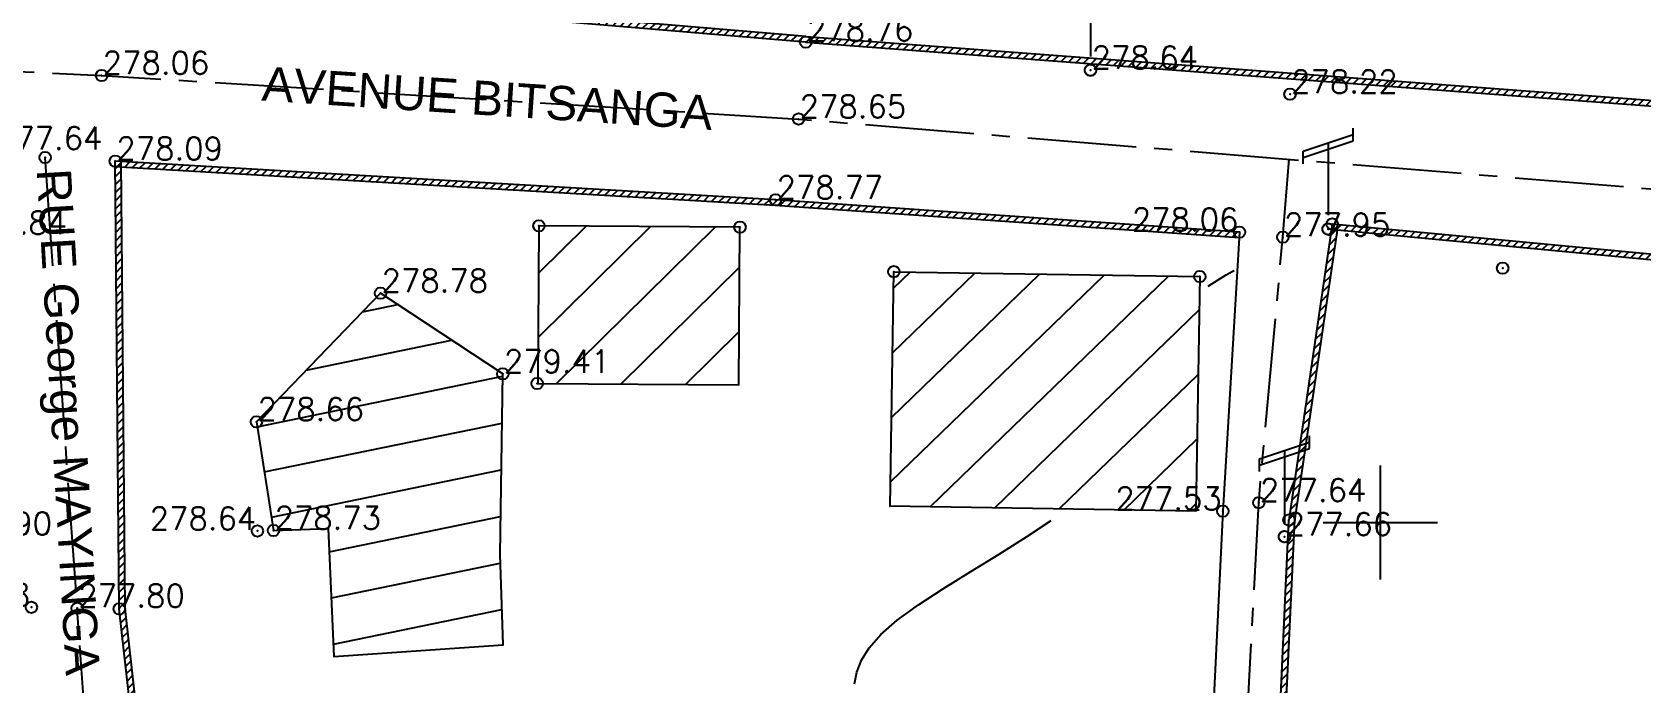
# Model space of a CAD drawing. Header units: millimetres. Extents: x 524954 to 526204, y 9523489 to 9524010.
# Drawn here: x 525640.9 to 525711.5, y 9523692.9 to 9523721.5 of the extents above; entities that cross this region are included whole.
import ezdxf
from ezdxf.enums import TextEntityAlignment as Align

# ---------------------------------------------------------------- set-up
doc = ezdxf.new("R2010")
doc.units = ezdxf.units.MM
doc.header["$PDMODE"] = 32
doc.header["$PDSIZE"] = 0.5
doc.linetypes.add('AXES2', pattern=[28.575, 19.05, -3.175, 3.175, -3.175])
doc.linetypes.add('CACHE2', pattern=[4.7625, 3.175, -1.5875])
for name, color, linetype in [('Axe_Piste', 3, 'AXES2'), ('Bati', 6, 'Continuous'), ('Bati_H', 1, 'Continuous'), ('Carroyage', 7, 'Continuous'), ('Cloture', 7, 'Continuous'), ('CN_02_00', 4, 'Continuous'), ('Murs', 1, 'Continuous'), ('Réseau_Electrique', 1, 'CACHE2'), ('TopoAlt', 3, 'Continuous'), ('TOPOJIS', 7, 'Continuous'), ('Toponomie', 7, 'CACHE2')]:
    doc.layers.add(name, color=color, linetype=linetype)
doc.styles.add('Simplex 1.0', font='Simplex.shx', dxfattribs={"width": 0.99, "height": 1})
doc.styles.get("Standard").update_dxf_attribs({"font": 'arial.ttf'})
pattern_1 = [(45, (0, 0), (-0.1767766952966, 0.1767766952966), [])]

# ---------------------------------------------------------------- blocks, each defined once
blk = doc.blocks.new('TCPOINT M')
at = {"color": 0}
blk.add_point((0, 0), dxfattribs=at)
at = {"layer": 'TopoAlt', "style": 'Simplex 1.0', "width": 0.99}
blk.add_attdef('ALT', (0.15, 0.15), '', height=1, dxfattribs=at)
blk = doc.blocks.new('e004')
at = {"color": 0}
blk.add_line((0, 3.777478), (0, 0.25), dxfattribs=at)
for points in [[(-1.096503, 3.137365), (-1.096503, 3.412949), (1.096503, 4.142007), (1.096503, 4.417591)], [(-1.096503, 2.861781), (-1.096503, 3.137365), (1.096503, 3.866423), (1.096503, 4.142007)]]:
    blk.add_lwpolyline(points, dxfattribs=at)
blk.add_circle((0, 0), 0.25, dxfattribs=at)

msp = doc.modelspace()

# ---------------------------------------------------------------- hatches: boundary and pattern name
at = {"layer": 'Bati_H'}
h = msp.add_hatch(dxfattribs=at)
h.set_pattern_fill('_U', color=256, scale=2, angle=224.59325, style=0, pattern_type=0)
h.set_pattern_definition([(224.59325116, (0, 0), (1.4041383579, -1.42421749457), [])])
h.paths.add_polyline_path([(525671.928, 9523712.937), (525663.114, 9523712.999), (525663.065, 9523706.093), (525671.879, 9523706.03)])
h = msp.add_hatch(dxfattribs=at)
h.set_pattern_fill('_U', color=256, scale=2, angle=44.08176, style=0, pattern_type=0)
h.set_pattern_definition([(44.081760297, (0, 0), (-1.39136830188, 1.4366956005), [])])
h.paths.add_polyline_path([(525678.674, 9523710.988), (525692.084, 9523710.773), (525691.919, 9523700.493), (525678.499, 9523700.708), (525678.509, 9523700.708)])
h = msp.add_hatch(dxfattribs=at)
h.set_pattern_fill('_U', color=256, scale=2, angle=191.60359, style=0, pattern_type=0)
h.set_pattern_definition([(191.60358716, (0, 0), (0.4022784995, -1.9591253173), [])])
h.paths.add_polyline_path([(525661.529, 9523706.509), (525656.167, 9523710.044), (525650.728, 9523704.41), (525651.477, 9523699.649), (525653.879, 9523699.731), (525654.128, 9523694.123), (525661.548, 9523694.636), (525661.408, 9523698.598)])
at = {"layer": 'Murs'}
h = msp.add_hatch(dxfattribs=at)
h.set_pattern_fill('_U', color=256, scale=0.25, angle=45, style=0, pattern_type=0)
h.set_pattern_definition(pattern_1)
h.paths.add_polyline_path([(525674.812, 9523721.044), (525647.202, 9523723.388), (525647.224, 9523723.637), (525674.833, 9523721.293)])
h = msp.add_hatch(dxfattribs=at)
h.set_pattern_fill('_U', color=256, scale=0.25, angle=45, style=0, pattern_type=0)
h.set_pattern_definition(pattern_1)
h.paths.add_polyline_path([(525674.812, 9523721.044), (525735.377, 9523716.48), (525735.396, 9523716.729), (525674.831, 9523721.294)])
h = msp.add_hatch(dxfattribs=at)
h.set_pattern_fill('_U', color=256, scale=0.25, angle=45, style=0, pattern_type=0)
h.set_pattern_definition(pattern_1)
h.paths.add_polyline_path([(525693.823, 9523712.723), (525673.489, 9523714.134), (525644.544, 9523715.832), (525644.53, 9523715.582), (525673.473, 9523713.885), (525693.805, 9523712.473)])
h = msp.add_hatch(dxfattribs=at)
h.set_pattern_fill('_U', color=256, scale=0.25, angle=45, style=0, pattern_type=0)
h.set_pattern_definition(pattern_1)
h.paths.add_polyline_path([(525646.933, 9523676.536), (525644.719, 9523696.214), (525644.544, 9523715.832), (525644.794, 9523715.834), (525644.969, 9523696.229), (525647.182, 9523676.564)])
h = msp.add_hatch(dxfattribs=at)
h.set_pattern_fill('_U', color=256, scale=0.25, angle=45, style=0, pattern_type=0)
h.set_pattern_definition(pattern_1)
h.paths.add_polyline_path([(525714.466, 9523711.51), (525697.889, 9523713.077), (525695.995, 9523700.106), (525696.243, 9523700.07), (525698.102, 9523712.806), (525714.443, 9523711.261)])
h = msp.add_hatch(dxfattribs=at)
h.set_pattern_fill('_U', color=256, scale=0.25, angle=45, style=0, pattern_type=0)
h.set_pattern_definition(pattern_1)
h.paths.add_polyline_path([(525693.838, 9523662.594), (525695.509, 9523689.552), (525695.995, 9523700.106), (525696.245, 9523700.094), (525695.759, 9523689.538), (525694.087, 9523662.579)])

# ---------------------------------------------------------------- linework, layer by layer
at = {"layer": 'Axe_Piste', "ltscale": 0.25, "flags": 128}
for points in [[(525613.228, 9523720.669), (525626.827, 9523720.401), (525643.945, 9523719.587), (525674.498, 9523717.677), (525731.479, 9523713.01), (525740.572, 9523711.637), (525777.063, 9523706.435), (525784.098, 9523706.94), (525827.588, 9523700.163)], [(525645.441, 9523654.208), (525644.277, 9523676.225), (525642.874, 9523696.239), (525641.465, 9523715.991)], [(525647.329, 9523649.732), (525666.328, 9523656.133), (525679.868, 9523660.875), (525691.967, 9523666.199), (525693.573, 9523680.323), (525694.668, 9523700.865), (525695.725, 9523712.501), (525696.005, 9523715.915)]]:
    msp.add_lwpolyline(points, dxfattribs=at)
at = {"layer": 'Bati'}
msp.add_line((525692.061, 9523700.533), (525691.968, 9523700.534), dxfattribs=at)
at = {"layer": 'Bati', "flags": 128}
for points in [[(525671.928, 9523712.937), (525663.114, 9523712.999), (525663.065, 9523706.093), (525671.879, 9523706.03)], [(525678.674, 9523710.988), (525692.084, 9523710.773), (525691.919, 9523700.493), (525678.499, 9523700.708), (525678.509, 9523700.708)], [(525661.529, 9523706.509), (525656.167, 9523710.044), (525650.728, 9523704.41), (525651.477, 9523699.649), (525653.879, 9523699.731), (525654.128, 9523694.123), (525661.548, 9523694.636), (525661.408, 9523698.598)]]:
    msp.add_lwpolyline(points, close=True, dxfattribs=at)
at = {"layer": 'Carroyage'}
for p, q in [((525700, 9523697.5), (525700, 9523702.5)), ((525697.5, 9523700), (525702.5, 9523700))]:
    msp.add_line(p, q, dxfattribs=at)
at = {"layer": 'Cloture', "flags": 128}
for points in [[(525674.812, 9523721.044), (525647.202, 9523723.388)], [(525674.833, 9523721.293), (525647.224, 9523723.637)], [(525674.812, 9523721.044), (525674.812, 9523721.044), (525735.377, 9523716.48)], [(525674.831, 9523721.294), (525735.396, 9523716.729)], [(525693.805, 9523712.473), (525673.473, 9523713.885), (525644.53, 9523715.582)], [(525646.933, 9523676.536), (525644.719, 9523696.214), (525644.544, 9523715.832)], [(525693.823, 9523712.723), (525673.489, 9523714.134), (525644.544, 9523715.832)], [(525647.182, 9523676.564), (525644.969, 9523696.229), (525644.794, 9523715.834)], [(525693.823, 9523712.723), (525693.097, 9523700.496), (525692.137, 9523680.583)], [(525714.466, 9523711.51), (525697.889, 9523713.077), (525695.995, 9523700.106)], [(525714.443, 9523711.261), (525698.102, 9523712.806), (525696.243, 9523700.07)], [(525693.838, 9523662.594), (525695.509, 9523689.552), (525695.995, 9523700.106)], [(525694.087, 9523662.579), (525695.759, 9523689.538), (525696.245, 9523700.094)]]:
    msp.add_lwpolyline(points, dxfattribs=at)
at = {"layer": 'CN_02_00', "elevation": 278, "flags": 128}
for points in [[(525692.446, 9523710.353), (525692.887, 9523710.632), (525693.24, 9523710.845), (525693.503, 9523710.995), (525693.594, 9523711.045)], [(525676.949, 9523692.925), (525677.044, 9523693.437), (525677.248, 9523693.963), (525677.59, 9523694.512), (525678.104, 9523695.094), (525678.819, 9523695.72), (525679.751, 9523696.396), (525680.851, 9523697.112), (525682.052, 9523697.856), (525683.288, 9523698.614), (525684.494, 9523699.372), (525685.563, 9523700.09)]]:
    msp.add_lwpolyline(points, dxfattribs=at)

# ---------------------------------------------------------------- block references
at = {"layer": 'Réseau_Electrique'}
for p in [(525687.293, 9523719.82), (525697.71, 9523712.856), (525695.797, 9523699.376)]:
    msp.add_blockref('e004', p, dxfattribs=at)
at = {"layer": 'TOPOJIS'}
ref = msp.add_blockref('TCPOINT M', (525674.812, 9523721.044, 278.76), dxfattribs=at)
ref.add_attrib('ALT', '278.76', (525674.862, 9523721.094, 278.76), dxfattribs={"layer": 'TopoAlt', "height": 1, "style": 'Simplex 1.0', "width": 0.99})
ref = msp.add_blockref('TCPOINT M', (525643.945, 9523719.587, 278.06), dxfattribs=at)
ref.add_attrib('ALT', '278.06', (525643.995, 9523719.637, 278.06), dxfattribs={"layer": 'TopoAlt', "height": 1, "style": 'Simplex 1.0', "width": 0.99})
ref = msp.add_blockref('TCPOINT M', (525687.293, 9523719.82, 278.64), dxfattribs=at)
ref.add_attrib('ALT', '278.64', (525687.343, 9523719.87, 278.64), dxfattribs={"layer": 'TopoAlt', "height": 1, "style": 'Simplex 1.0', "width": 0.99})
ref = msp.add_blockref('TCPOINT M', (525696.041, 9523718.766, 278.22), dxfattribs=at)
ref.add_attrib('ALT', '278.22', (525696.091, 9523718.816, 278.22), dxfattribs={"layer": 'TopoAlt', "height": 1, "style": 'Simplex 1.0', "width": 0.99})
ref = msp.add_blockref('TCPOINT M', (525674.498, 9523717.677, 278.65), dxfattribs=at)
ref.add_attrib('ALT', '278.65', (525674.548, 9523717.727, 278.65), dxfattribs={"layer": 'TopoAlt', "height": 1, "style": 'Simplex 1.0', "width": 0.99})
ref = msp.add_blockref('TCPOINT M', (525639.259, 9523716.291, 277.64), dxfattribs=at)
ref.add_attrib('ALT', '277.64', (525639.309, 9523716.341, 277.64), dxfattribs={"layer": 'TopoAlt', "height": 1, "style": 'Simplex 1.0', "width": 0.99})
ref = msp.add_blockref('TCPOINT M', (525644.544, 9523715.832, 278.09), dxfattribs=at)
ref.add_attrib('ALT', '278.09', (525644.594, 9523715.882, 278.09), dxfattribs={"layer": 'TopoAlt', "height": 1, "style": 'Simplex 1.0', "width": 0.99})
for p in [(525641.465, 9523715.991, 277.82), (525663.114, 9523712.999), (525697.889, 9523713.077, 278.16), (525671.928, 9523712.937), (525697.71, 9523712.856, 278.13), (525678.674, 9523710.988), (525705.363, 9523711.144), (525692.084, 9523710.773), (525663.036, 9523706.086), (525695.995, 9523700.106, 277.72), (525644.719, 9523696.214, 277.98)]:
    msp.add_blockref('TCPOINT M', p, dxfattribs=at)
ref = msp.add_blockref('TCPOINT M', (525673.489, 9523714.134, 278.77), dxfattribs=at)
ref.add_attrib('ALT', '278.77', (525673.539, 9523714.184, 278.77), dxfattribs={"layer": 'TopoAlt', "height": 1, "style": 'Simplex 1.0', "width": 0.99})
ref = msp.add_blockref('TCPOINT M', (525637.713, 9523712.586, 277.84), dxfattribs=at)
ref.add_attrib('ALT', '277.84', (525637.763, 9523712.636, 277.84), dxfattribs={"layer": 'TopoAlt', "height": 1, "style": 'Simplex 1.0', "width": 0.99})
ref = msp.add_blockref('TCPOINT M', (525693.823, 9523712.723, 278.06), dxfattribs=at)
ref.add_attrib('ALT', '278.06', dxfattribs={"layer": 'TopoAlt', "height": 1, "style": 'Simplex 1.0', "width": 0.99}).set_placement((525693.773, 9523712.773, 278.06), align=Align.RIGHT)
ref = msp.add_blockref('TCPOINT M', (525695.725, 9523712.501, 277.95), dxfattribs=at)
ref.add_attrib('ALT', '277.95', (525695.775, 9523712.551, 277.95), dxfattribs={"layer": 'TopoAlt', "height": 1, "style": 'Simplex 1.0', "width": 0.99})
ref = msp.add_blockref('TCPOINT M', (525656.167, 9523710.044, 278.78), dxfattribs=at)
ref.add_attrib('ALT', '278.78', (525656.217, 9523710.094, 278.78), dxfattribs={"layer": 'TopoAlt', "height": 1, "style": 'Simplex 1.0', "width": 0.99})
ref = msp.add_blockref('TCPOINT M', (525661.529, 9523706.509, 279.41), dxfattribs=at)
ref.add_attrib('ALT', '279.41', (525661.579, 9523706.559, 279.41), dxfattribs={"layer": 'TopoAlt', "height": 1, "style": 'Simplex 1.0', "width": 0.99})
ref = msp.add_blockref('TCPOINT M', (525650.728, 9523704.41, 278.66), dxfattribs=at)
ref.add_attrib('ALT', '278.66', (525650.778, 9523704.46, 278.66), dxfattribs={"layer": 'TopoAlt', "height": 1, "style": 'Simplex 1.0', "width": 0.99})
ref = msp.add_blockref('TCPOINT M', (525694.668, 9523700.865, 277.64), dxfattribs=at)
ref.add_attrib('ALT', '277.64', (525694.718, 9523700.915, 277.64), dxfattribs={"layer": 'TopoAlt', "height": 1, "style": 'Simplex 1.0', "width": 0.99})
ref = msp.add_blockref('TCPOINT M', (525693.097, 9523700.496, 277.53), dxfattribs=at)
ref.add_attrib('ALT', '277.53', dxfattribs={"layer": 'TopoAlt', "height": 1, "style": 'Simplex 1.0', "width": 0.99}).set_placement((525693.047, 9523700.546, 277.53), align=Align.RIGHT)
ref = msp.add_blockref('TCPOINT M', (525650.772, 9523699.626, 278.64), dxfattribs=at)
ref.add_attrib('ALT', '278.64', dxfattribs={"layer": 'TopoAlt', "height": 1, "style": 'Simplex 1.0', "width": 0.99}).set_placement((525650.722, 9523699.676, 278.64), align=Align.RIGHT)
ref = msp.add_blockref('TCPOINT M', (525651.477, 9523699.649, 278.73), dxfattribs=at)
ref.add_attrib('ALT', '278.73', (525651.527, 9523699.699, 278.73), dxfattribs={"layer": 'TopoAlt', "height": 1, "style": 'Simplex 1.0', "width": 0.99})
ref = msp.add_blockref('TCPOINT M', (525637.052, 9523699.4, 277.9), dxfattribs=at)
ref.add_attrib('ALT', '277.90', (525637.102, 9523699.45, 277.9), dxfattribs={"layer": 'TopoAlt', "height": 1, "style": 'Simplex 1.0', "width": 0.99})
ref = msp.add_blockref('TCPOINT M', (525695.797, 9523699.376, 277.66), dxfattribs=at)
ref.add_attrib('ALT', '277.66', (525695.847, 9523699.426, 277.66), dxfattribs={"layer": 'TopoAlt', "height": 1, "style": 'Simplex 1.0', "width": 0.99})
ref = msp.add_blockref('TCPOINT M', (525640.864, 9523696.28, 277.68), dxfattribs=at)
ref.add_attrib('ALT', '277.68', dxfattribs={"layer": 'TopoAlt', "height": 1, "style": 'Simplex 1.0', "width": 0.99}).set_placement((525640.814, 9523696.33, 277.68), align=Align.RIGHT)
ref = msp.add_blockref('TCPOINT M', (525642.874, 9523696.239, 277.8), dxfattribs=at)
ref.add_attrib('ALT', '277.80', (525642.924, 9523696.289, 277.8), dxfattribs={"layer": 'TopoAlt', "height": 1, "style": 'Simplex 1.0', "width": 0.99})

# ---------------------------------------------------------------- texts
at = {"layer": 'Toponomie', "char_height": 1.5, "width": 40.17376, "attachment_point": 1}
for s, insert, rotation in [('\\pxqc;AVENUE BITSANGA', (525640.863, 9523720.651), 356.25399), ('\\pxqc;RUE George MAYINGA', (525642.077, 9523724.501), 273.30787)]:
    msp.add_mtext(s, dxfattribs=dict(at, insert=insert, rotation=rotation))

doc.saveas('drawing.dxf')
